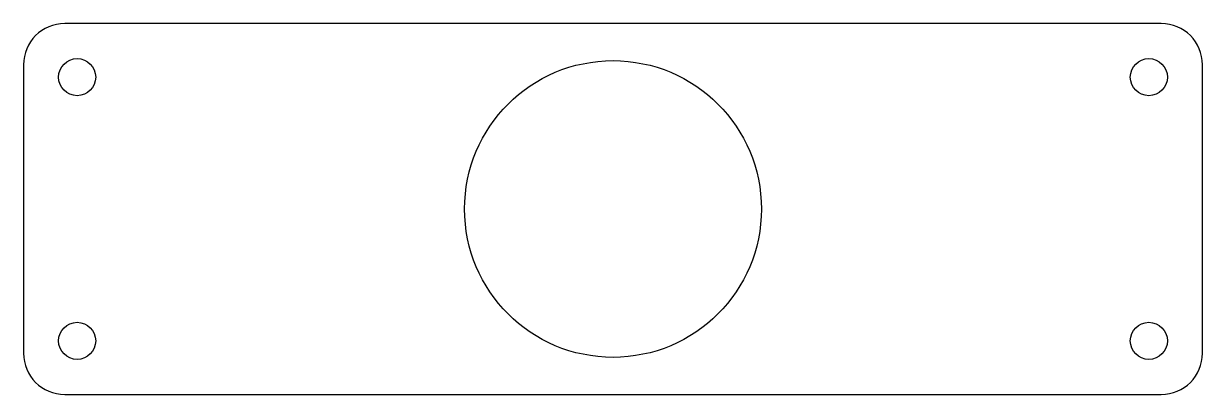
# Model space of a CAD drawing. Header units: millimetres. Extents: x -72 to 72, y -23 to 23.
import ezdxf

# ---------------------------------------------------------------- set-up
doc = ezdxf.new("R2010")
doc.units = ezdxf.units.MM

msp = doc.modelspace()

# ---------------------------------------------------------------- linework, layer by layer
at = {"color": 7, "linetype": 'Continuous', "lineweight": 25}
for p, q in [((66.5, 22.5), (-66.5, 22.5)), ((-71.5, 17.5), (-71.5, -17.5)), ((71.5, -17.5), (71.5, 17.5)), ((-66.5, -22.5), (66.5, -22.5))]:
    msp.add_line(p, q, dxfattribs=at)
for centre, radius in [((-65, 16), 2.25), ((0, 0), 18), ((65, 16), 2.25), ((-65, -16), 2.25), ((65, -16), 2.25)]:
    msp.add_circle(centre, radius, dxfattribs=at)
for centre, start, end in [((-66.5, 17.5), 90, 180), ((66.5, 17.5), 0, 90), ((-66.5, -17.5), 180, 270), ((66.5, -17.5), 270, 0)]:
    msp.add_arc(centre, 5, start, end, dxfattribs=at)

doc.saveas('drawing.dxf')
